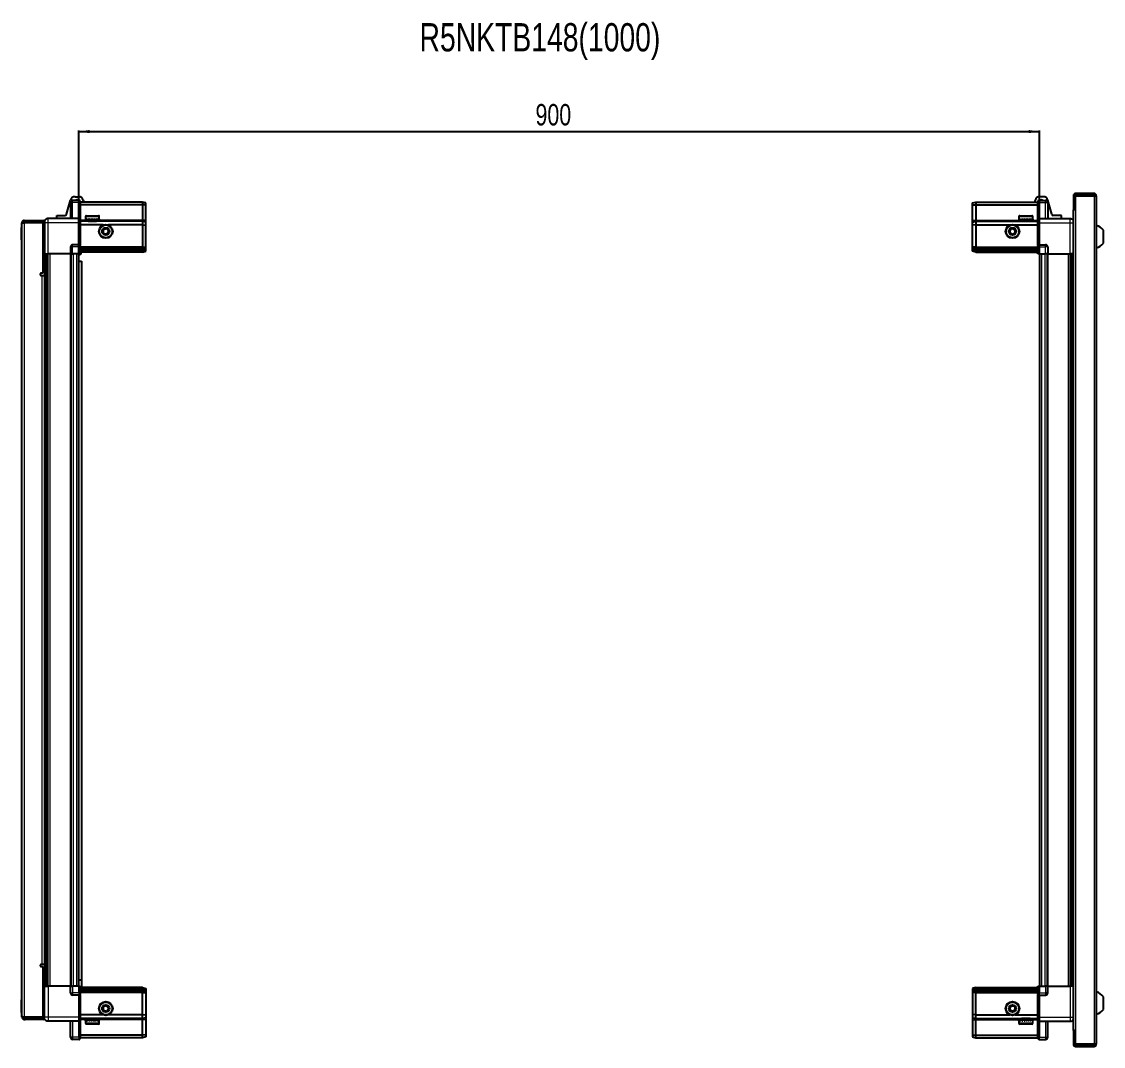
# Model space of a CAD drawing. Header units: millimetres. Extents: x 1256 to 5698, y -166 to 2008.
# Drawn here: x 3003 to 4016, y 1048 to 2008 of the extents above; entities that cross this region are included whole.
import ezdxf

# ---------------------------------------------------------------- set-up
doc = ezdxf.new("R2010")
doc.units = ezdxf.units.MM
doc.layers.add('FORMAT', color=7, linetype='Continuous')
doc.styles.add('SLDTEXTSTYLE0', font='TXT', dxfattribs={"width": 0.75})
doc.dimstyles.new('SLDDIMSTYLE0', dxfattribs={"dimtxt": 20, "dimasz": 10, "dimexe": 0, "dimexo": 0.0625, "dimgap": 5, "dimtad": 2, "dimdec": 1, "dimrnd": 1e-09, "dimzin": 12, "dimdsep": 46, "dimtxsty": 'SLDTEXTSTYLE0', "dimsah": 1, "dimcen": 0.09, "dimadec": 0, "dimazin": 3, "dimtfac": 1, "dimtofl": 0, "dimtmove": 0, "dimatfit": 3, "dimfxl": 0, "dimfrac": 2, "dimtolj": 1, "dimtzin": 12, "dimarcsym": 0})

# ---------------------------------------------------------------- blocks, each defined once
blk = doc.blocks.new('_D_5')
at = {"layer": 'FORMAT'}
for p, q in [((3056.5, 1790.1), (3056.5, 1905.6)), ((3956.5, 1790.1), (3956.5, 1905.6)), ((3056.5, 1904.6), (3956.5, 1904.6))]:
    blk.add_line(p, q, dxfattribs=at)
for points in [[(3056.5, 1904.6), (3066.5, 1903.1), (3066.5, 1906.1)], [(3956.5, 1904.6), (3946.5, 1906.1), (3946.5, 1903.1)]]:
    blk.add_solid(points, dxfattribs=at)
at = {"layer": 'FORMAT', "insert": (3484.3, 1930.4), "char_height": 20, "attachment_point": 1, "style": 'SLDTEXTSTYLE0'}
blk.add_mtext('900', dxfattribs=at)

msp = doc.modelspace()

# ---------------------------------------------------------------- linework, layer by layer
at = {"color": 7, "linetype": 'Continuous', "lineweight": 25}
for p, q in [((4007.71, 1846.6), (3990.41, 1846.6)), ((4007.71, 1845.1), (3990.41, 1845.1)), ((4007.71, 1845.1), (4007.71, 1846.6)), ((3044.83, 1827.19), (3048.6, 1840.34)), ((3048.61, 1838.1), (3048.61, 1823.1)), ((3056.61, 1840.1), (3050.61, 1840.1)), ((3052.93, 1843.6), (3056.15, 1843.6)), ((3056.61, 1840.1), (3056.95, 1840.1)), ((3056.61, 1840.1), (3056.61, 1838.1)), ((3056.61, 1823.3), (3056.61, 1838.1)), ((3056.61, 1823.3), (3056.61, 1838.1)), ((3057.81, 1839.6), (3056.95, 1840.1)), ((3057.81, 1838.1), (3057.81, 1839.6)), ((3116.11, 1838.6), (3057.81, 1838.6)), ((3057.81, 1838.1), (3057.81, 1823.3)), ((3116.11, 1836.1), (3057.81, 1836.1)), ((3060.48, 1840.34), (3060.98, 1838.6)), ((3116.11, 1838.6), (3116.11, 1836.1)), ((3119.11, 1837.8), (3116.11, 1838.6)), ((3116.11, 1836.1), (3116.11, 1821.6)), ((3119.11, 1835.95), (3116.11, 1836.1)), ((3119.11, 1835.95), (3119.11, 1837.8)), ((3119.11, 1821.6), (3119.11, 1835.95)), ((3893.81, 1837.8), (3896.81, 1838.6)), ((3893.81, 1835.95), (3893.81, 1837.8)), ((3893.81, 1835.95), (3896.81, 1836.1)), ((3893.81, 1821.6), (3893.81, 1835.95)), ((3896.81, 1838.6), (3896.81, 1836.1)), ((3896.81, 1838.6), (3955.11, 1838.6)), ((3896.81, 1836.1), (3896.81, 1821.6)), ((3896.81, 1836.1), (3955.11, 1836.1)), ((3952.44, 1840.34), (3951.95, 1838.6)), ((3955.98, 1840.1), (3955.11, 1839.6)), ((3955.11, 1839.6), (3955.11, 1838.1)), ((3955.11, 1823.3), (3955.11, 1838.1)), ((3956.31, 1840.1), (3955.98, 1840.1)), ((3956.31, 1838.1), (3956.31, 1840.1)), ((3956.31, 1840.1), (3962.31, 1840.1)), ((3956.31, 1838.1), (3956.31, 1823.3)), ((3960, 1843.6), (3956.77, 1843.6)), ((3964.31, 1838.1), (3964.31, 1823.1)), ((3968.09, 1827.19), (3964.32, 1840.34)), ((3988.31, 1844.5), (3988.31, 1832.1)), ((3989.81, 1844.5), (3989.81, 1832.1)), ((3990.31, 1831.6), (3990.31, 1844.5)), ((3990.31, 1844.5), (4007.71, 1844.5)), ((4007.71, 1844.5), (4009.81, 1844.5)), ((4009.81, 1844.5), (4009.81, 1049.7)), ((3035.66, 1823.1), (3035.66, 1826.1)), ((3035.66, 1826.1), (3043.39, 1826.1)), ((3062.61, 1825), (3062.61, 1822.6)), ((3063.41, 1825.8), (3070.58, 1825.8)), ((3070.58, 1825.8), (3074.81, 1825.8)), ((3075.61, 1822.6), (3075.61, 1825)), ((3937.31, 1825), (3937.31, 1822.1)), ((3938.11, 1825.8), (3949.51, 1825.8)), ((3950.31, 1822.1), (3950.31, 1825)), ((3977.26, 1826.1), (3969.53, 1826.1)), ((3977.26, 1823.1), (3977.26, 1826.1)), ((3988.21, 1831.6), (3988.21, 1062.6)), ((3988.21, 1831.6), (3990.31, 1831.6)), ((3988.31, 1832.1), (3989.81, 1832.1)), ((3003.11, 1814.74), (3002.81, 1814.74)), ((3002.81, 1803.17), (3002.81, 1814.74)), ((3004.61, 1819.25), (3003.11, 1819.25)), ((3003.11, 1818.75), (3003.11, 1819.25)), ((3003.11, 1075.45), (3003.11, 1818.75)), ((3005.21, 1819.85), (3005.21, 1821.35)), ((3005.21, 1821.35), (3006.11, 1821.35)), ((3005.21, 1819.85), (3006.11, 1819.85)), ((3005.21, 1819.35), (3022.61, 1819.35)), ((3006.11, 1819.85), (3006.11, 1821.35)), ((3006.11, 1821.35), (3022.61, 1821.35)), ((3006.11, 1819.85), (3022.61, 1819.85)), ((3022.61, 1819.85), (3022.61, 1821.35)), ((3024.11, 1819.35), (3022.61, 1819.35)), ((3022.61, 1819.35), (3022.61, 1771.85)), ((3024.11, 1819.1), (3024.11, 1790.1)), ((3056.61, 1823.1), (3027.61, 1823.1)), ((3056.61, 1823.1), (3056.61, 1823.3)), ((3056.61, 1823.1), (3057.81, 1823.1)), ((3056.61, 1819.1), (3056.61, 1823.1)), ((3056.61, 1798.8), (3056.61, 1819.1)), ((3057.81, 1823.3), (3057.81, 1823.1)), ((3057.81, 1823.1), (3057.81, 1819.1)), ((3116.11, 1820.6), (3057.81, 1820.6)), ((3057.81, 1819.1), (3057.81, 1798.8)), ((3079.11, 1817.1), (3057.81, 1817.1)), ((3062.61, 1822.6), (3062.61, 1822.1)), ((3062.61, 1822.1), (3062.75, 1822.1)), ((3062.94, 1822.6), (3062.75, 1822.6)), ((3062.75, 1822.6), (3062.75, 1822.1)), ((3062.75, 1822.1), (3062.94, 1822.1)), ((3062.94, 1822.6), (3062.94, 1822.1)), ((3062.94, 1822.1), (3063.46, 1822.1)), ((3063.86, 1822.6), (3063.46, 1822.6)), ((3063.46, 1822.6), (3063.46, 1822.1)), ((3063.46, 1822.1), (3063.86, 1822.1)), ((3063.86, 1822.6), (3063.86, 1822.1)), ((3063.86, 1822.1), (3064.73, 1822.1)), ((3064.71, 1822.1), (3064.71, 1822)), ((3064.71, 1822), (3073.51, 1822)), ((3065.31, 1822.6), (3064.73, 1822.6)), ((3064.73, 1822.6), (3064.73, 1822.1)), ((3064.73, 1822.1), (3065.31, 1822.1)), ((3065.11, 1821.6), (3065.8, 1821.12)), ((3065.11, 1821.6), (3070.14, 1821.6)), ((3065.8, 1821.12), (3065.11, 1820.64)), ((3065.11, 1820.64), (3065.11, 1820.6)), ((3065.11, 1820.64), (3070.14, 1820.64)), ((3065.31, 1822.6), (3065.31, 1822.1)), ((3065.31, 1822.1), (3066.43, 1822.1)), ((3065.8, 1821.12), (3069.96, 1821.12)), ((3067.12, 1822.6), (3066.43, 1822.6)), ((3066.43, 1822.6), (3066.43, 1822.1)), ((3066.43, 1822.1), (3067.12, 1822.1)), ((3067.12, 1822.6), (3067.12, 1822.1)), ((3067.12, 1822.1), (3068.39, 1822.1)), ((3069.13, 1822.6), (3068.39, 1822.6)), ((3068.39, 1822.6), (3068.39, 1822.1)), ((3068.39, 1822.1), (3068.63, 1822.1)), ((3068.63, 1822.6), (3068.63, 1822.1)), ((3069.12, 1822.6), (3069.12, 1822.1)), ((3069.12, 1822.1), (3069.13, 1822.1)), ((3069.13, 1822.6), (3069.13, 1822.1)), ((3069.13, 1822.1), (3070.43, 1822.1)), ((3069.96, 1821.12), (3072.42, 1821.12)), ((3070.14, 1821.6), (3073.11, 1821.6)), ((3070.14, 1820.64), (3073.11, 1820.64)), ((3071.14, 1822.6), (3070.43, 1822.6)), ((3070.43, 1822.6), (3070.43, 1822.1)), ((3070.48, 1822.6), (3070.48, 1822.1)), ((3070.48, 1822.1), (3071.14, 1822.1)), ((3071.14, 1822.6), (3071.14, 1822.1)), ((3071.14, 1822.1), (3072.33, 1822.1)), ((3072.95, 1822.6), (3072.33, 1822.6)), ((3072.33, 1822.6), (3072.33, 1822.1)), ((3072.33, 1822.1), (3072.95, 1822.1)), ((3072.42, 1821.12), (3073.11, 1821.6)), ((3073.11, 1820.64), (3072.42, 1821.12)), ((3072.95, 1822.6), (3072.95, 1822.1)), ((3072.95, 1822.1), (3073.92, 1822.1)), ((3073.11, 1820.6), (3073.11, 1820.64)), ((3073.51, 1822), (3073.51, 1822.1)), ((3074.38, 1822.6), (3073.92, 1822.6)), ((3073.92, 1822.6), (3073.92, 1822.1)), ((3073.92, 1822.1), (3074.38, 1822.1)), ((3074.38, 1822.6), (3074.38, 1822.1)), ((3074.38, 1822.1), (3075.03, 1822.1)), ((3075.3, 1822.6), (3075.03, 1822.6)), ((3075.03, 1822.6), (3075.03, 1822.1)), ((3075.03, 1822.1), (3075.3, 1822.1)), ((3075.3, 1822.6), (3075.3, 1822.1)), ((3075.3, 1822.1), (3075.57, 1822.1)), ((3075.61, 1822.6), (3075.57, 1822.6)), ((3075.57, 1822.6), (3075.57, 1822.1)), ((3075.57, 1822.1), (3075.61, 1822.1)), ((3075.61, 1822.6), (3075.61, 1822.1)), ((3116.11, 1817.1), (3084.11, 1817.1)), ((3116.11, 1821.6), (3116.11, 1820.6)), ((3116.11, 1820.6), (3116.11, 1817.1)), ((3119.11, 1819.8), (3116.11, 1820.6)), ((3116.11, 1817.1), (3116.11, 1796.6)), ((3116.11, 1817.1), (3119.11, 1816.77)), ((3119.11, 1819.8), (3119.11, 1821.6)), ((3119.11, 1816.77), (3119.11, 1819.8)), ((3119.11, 1796.6), (3119.11, 1816.77)), ((3893.81, 1819.8), (3893.81, 1821.6)), ((3893.81, 1819.8), (3896.81, 1820.6)), ((3893.81, 1816.77), (3893.81, 1819.8)), ((3896.81, 1817.1), (3893.81, 1816.77)), ((3893.81, 1796.6), (3893.81, 1816.77)), ((3896.81, 1821.6), (3896.81, 1820.6)), ((3896.81, 1820.6), (3896.81, 1817.1)), ((3896.81, 1820.6), (3955.11, 1820.6)), ((3896.81, 1817.1), (3896.81, 1796.6)), ((3896.81, 1817.1), (3928.81, 1817.1)), ((3933.81, 1817.1), (3955.11, 1817.1)), ((3937.31, 1822.1), (3937.35, 1822.1)), ((3937.47, 1822.6), (3937.35, 1822.6)), ((3937.35, 1822.6), (3937.35, 1822.1)), ((3937.35, 1822.1), (3937.47, 1822.1)), ((3937.47, 1822.6), (3937.47, 1822.1)), ((3937.47, 1822.1), (3937.88, 1822.1)), ((3938.22, 1822.6), (3937.88, 1822.6)), ((3937.88, 1822.6), (3937.88, 1822.1)), ((3937.88, 1822.1), (3938.22, 1822.1)), ((3938.22, 1822.6), (3938.22, 1822.1)), ((3938.22, 1822.1), (3938.99, 1822.1)), ((3939.52, 1822.6), (3938.99, 1822.6)), ((3938.99, 1822.6), (3938.99, 1822.1)), ((3938.99, 1822.1), (3939.52, 1822.1)), ((3939.41, 1822.1), (3939.41, 1822)), ((3939.41, 1822), (3948.21, 1822)), ((3939.52, 1822.6), (3939.52, 1822.1)), ((3939.52, 1822.1), (3940.57, 1822.1)), ((3939.81, 1821.6), (3940.5, 1821.12)), ((3939.81, 1821.6), (3947.81, 1821.6)), ((3940.5, 1821.12), (3939.81, 1820.64)), ((3939.81, 1820.64), (3939.81, 1820.6)), ((3939.81, 1820.64), (3947.81, 1820.64)), ((3940.5, 1821.12), (3947.12, 1821.12)), ((3941.23, 1822.6), (3940.57, 1822.6)), ((3940.57, 1822.6), (3940.57, 1822.1)), ((3940.57, 1822.1), (3941.23, 1822.1)), ((3941.23, 1822.6), (3941.23, 1822.1)), ((3941.23, 1822.1), (3942.47, 1822.1)), ((3943.2, 1822.6), (3942.47, 1822.6)), ((3942.47, 1822.6), (3942.47, 1822.1)), ((3942.47, 1822.1), (3942.91, 1822.1)), ((3942.91, 1822.6), (3942.91, 1822.1)), ((3943.2, 1822.6), (3943.2, 1822.1)), ((3943.2, 1822.1), (3944.5, 1822.1)), ((3945.23, 1822.6), (3944.5, 1822.6)), ((3944.5, 1822.6), (3944.5, 1822.1)), ((3944.77, 1822.6), (3944.77, 1822.1)), ((3944.77, 1822.1), (3945.23, 1822.1)), ((3945.23, 1822.6), (3945.23, 1822.1)), ((3945.23, 1822.1), (3946.47, 1822.1)), ((3947.12, 1822.6), (3946.47, 1822.6)), ((3946.47, 1822.6), (3946.47, 1822.1)), ((3946.47, 1822.1), (3947.12, 1822.1)), ((3947.12, 1822.6), (3947.12, 1822.1)), ((3947.12, 1822.1), (3948.17, 1822.1)), ((3947.12, 1821.12), (3947.81, 1821.6)), ((3947.81, 1820.64), (3947.12, 1821.12)), ((3947.81, 1820.6), (3947.81, 1820.64)), ((3948.69, 1822.6), (3948.17, 1822.6)), ((3948.17, 1822.6), (3948.17, 1822.1)), ((3948.17, 1822.1), (3948.69, 1822.1)), ((3948.21, 1822), (3948.21, 1822.1)), ((3948.69, 1822.6), (3948.69, 1822.1)), ((3948.69, 1822.1), (3949.45, 1822.1)), ((3949.78, 1822.6), (3949.45, 1822.6)), ((3949.45, 1822.6), (3949.45, 1822.1)), ((3949.45, 1822.1), (3949.78, 1822.1)), ((3949.78, 1822.6), (3949.78, 1822.1)), ((3949.78, 1822.1), (3950.17, 1822.1)), ((3950.28, 1822.6), (3950.17, 1822.6)), ((3950.17, 1822.6), (3950.17, 1822.1)), ((3950.17, 1822.1), (3950.28, 1822.1)), ((3950.28, 1822.6), (3950.28, 1822.1)), ((3950.28, 1822.1), (3950.31, 1822.1)), ((3955.11, 1823.1), (3955.11, 1823.3)), ((3956.31, 1823.1), (3955.11, 1823.1)), ((3955.11, 1819.1), (3955.11, 1823.1)), ((3955.11, 1798.8), (3955.11, 1819.1)), ((3956.31, 1823.3), (3956.31, 1823.1)), ((3956.31, 1823.1), (3956.31, 1819.1)), ((3956.31, 1823.1), (3985.31, 1823.1)), ((3956.31, 1819.1), (3956.31, 1798.8)), ((4016.41, 1800.1), (4016.41, 1812.1)), ((3002.81, 1803.17), (3003.11, 1803.17)), ((3048.61, 1796.6), (3048.61, 1790.1)), ((3056.61, 1798.6), (3050.61, 1798.6)), ((3056.61, 1798.6), (3056.61, 1798.8)), ((3056.61, 1798.6), (3056.61, 1796.6)), ((3056.61, 1798.6), (3057.81, 1798.6)), ((3056.61, 1790.1), (3056.61, 1796.6)), ((3056.61, 1790.1), (3056.61, 1796.6)), ((3056.95, 1790.1), (3056.95, 1796.6)), ((3057.81, 1798.8), (3057.81, 1798.6)), ((3057.81, 1797.93), (3057.81, 1798.6)), ((3057.81, 1797.93), (3057.81, 1790.1)), ((3116.11, 1795.6), (3057.81, 1795.6)), ((3116.11, 1794.6), (3057.81, 1794.6)), ((3116.11, 1796.6), (3116.11, 1795.6)), ((3116.11, 1795.6), (3116.11, 1794.6)), ((3116.11, 1795.6), (3119.11, 1794.8)), ((3116.11, 1794.6), (3116.11, 1793.1)), ((3116.11, 1794.6), (3119.11, 1794.06)), ((3119.11, 1794.8), (3119.11, 1796.6)), ((3119.11, 1794.06), (3119.11, 1794.8)), ((3893.81, 1794.8), (3893.81, 1796.6)), ((3896.81, 1795.6), (3893.81, 1794.8)), ((3893.81, 1794.06), (3893.81, 1794.8)), ((3896.81, 1794.6), (3893.81, 1794.06)), ((3896.81, 1796.6), (3896.81, 1795.6)), ((3896.81, 1795.6), (3896.81, 1794.6)), ((3896.81, 1795.6), (3955.11, 1795.6)), ((3896.81, 1794.6), (3955.11, 1794.6)), ((3896.81, 1794.6), (3896.81, 1793.1)), ((3955.11, 1798.6), (3955.11, 1798.8)), ((3956.31, 1798.6), (3955.11, 1798.6)), ((3955.11, 1798.6), (3955.11, 1797.93)), ((3955.11, 1790.1), (3955.11, 1797.93)), ((3955.98, 1796.6), (3955.98, 1790.1)), ((3956.31, 1798.8), (3956.31, 1798.6)), ((3956.31, 1796.6), (3956.31, 1798.6)), ((3956.31, 1798.6), (3962.31, 1798.6)), ((3956.31, 1796.6), (3956.31, 1798.6)), ((3956.31, 1796.6), (3956.31, 1790.1)), ((3964.31, 1796.6), (3964.31, 1790.1)), ((3022.61, 1792.85), (3024.11, 1792.85)), ((3024.11, 1790.1), (3022.61, 1790.1)), ((3024.76, 1104.1), (3024.76, 1790.1)), ((3026.55, 1790.1), (3026.55, 1104.1)), ((3026.59, 1790.1), (3026.59, 1104.1)), ((3048.61, 1790.1), (3027.61, 1790.1)), ((3048.61, 1790.1), (3050.61, 1790.1)), ((3049.26, 1104.1), (3049.26, 1790.1)), ((3056.61, 1790.1), (3050.61, 1790.1)), ((3056.46, 1104.1), (3056.46, 1790.1)), ((3056.61, 1790.1), (3056.95, 1790.1)), ((3056.61, 1790.1), (3056.61, 1790.1)), ((3057.81, 1790.1), (3056.95, 1790.1)), ((3056.95, 1790.1), (3056.95, 1790.1)), ((3116.11, 1793.1), (3057.81, 1793.1)), ((3116.11, 1791.6), (3057.81, 1791.6)), ((3116.11, 1793.1), (3119.11, 1793.56)), ((3116.11, 1793.1), (3116.11, 1791.6)), ((3116.11, 1791.6), (3119.11, 1792.41)), ((3119.11, 1793.56), (3119.11, 1794.06)), ((3119.11, 1792.41), (3119.11, 1793.56)), ((3893.81, 1793.56), (3893.81, 1794.06)), ((3896.81, 1793.1), (3893.81, 1793.56)), ((3893.81, 1792.41), (3893.81, 1793.56)), ((3896.81, 1791.6), (3893.81, 1792.41)), ((3896.81, 1793.1), (3896.81, 1791.6)), ((3896.81, 1793.1), (3955.11, 1793.1)), ((3896.81, 1791.6), (3955.11, 1791.6)), ((3955.98, 1790.1), (3955.11, 1790.1)), ((3956.31, 1790.1), (3955.98, 1790.1)), ((3956.31, 1790.1), (3962.31, 1790.1)), ((3956.46, 1790.1), (3956.46, 1104.1)), ((3964.31, 1790.1), (3962.31, 1790.1)), ((3963.66, 1790.1), (3963.66, 1104.1)), ((3964.31, 1790.1), (3985.31, 1790.1)), ((3986.33, 1104.1), (3986.33, 1790.1)), ((3986.37, 1104.1), (3986.37, 1790.1)), ((3988.16, 1790.1), (3988.16, 1104.1)), ((3056.46, 1783.1), (3058.96, 1783.1)), ((3058.96, 1783.1), (3058.96, 1109.6)), ((3022.61, 1771.85), (3021.26, 1771.85)), ((3021.26, 1769.85), (3022.01, 1769.85)), ((3022.01, 1769.85), (3024.11, 1769.85)), ((3024.11, 1769.85), (3024.11, 1124.35)), ((3022.01, 1124.35), (3021.26, 1124.35)), ((3021.26, 1122.35), (3022.61, 1122.35)), ((3024.11, 1124.35), (3022.01, 1124.35)), ((3022.61, 1122.35), (3022.61, 1074.85)), ((3058.96, 1109.6), (3056.46, 1109.6)), ((3058.96, 1109.6), (3058.96, 1102.6)), ((3024.11, 1104.1), (3022.61, 1104.1)), ((3024.11, 1101.35), (3022.61, 1101.35)), ((3024.11, 1075.1), (3024.11, 1104.1)), ((3048.61, 1104.1), (3027.61, 1104.1)), ((3048.61, 1097.6), (3048.61, 1104.1)), ((3048.61, 1104.1), (3050.61, 1104.1)), ((3056.61, 1104.1), (3050.61, 1104.1)), ((3056.61, 1095.6), (3050.61, 1095.6)), ((3056.61, 1097.6), (3056.61, 1104.1)), ((3056.61, 1104.1), (3056.95, 1104.1)), ((3056.61, 1097.6), (3056.61, 1095.6)), ((3056.61, 1097.6), (3056.61, 1095.6)), ((3056.61, 1095.6), (3057.81, 1095.6)), ((3056.61, 1095.4), (3056.61, 1095.6)), ((3056.61, 1075.1), (3056.61, 1095.4)), ((3056.95, 1097.6), (3056.95, 1104.1)), ((3056.95, 1104.1), (3057.81, 1104.1)), ((3057.81, 1104.1), (3057.81, 1096.28)), ((3116.11, 1102.6), (3057.81, 1102.6)), ((3116.11, 1101.1), (3057.81, 1101.1)), ((3116.11, 1099.6), (3057.81, 1099.6)), ((3116.11, 1098.6), (3057.81, 1098.6)), ((3057.81, 1095.6), (3057.81, 1096.28)), ((3057.81, 1095.6), (3057.81, 1095.4)), ((3057.81, 1095.4), (3057.81, 1075.1)), ((3116.11, 1101.1), (3116.11, 1102.6)), ((3116.11, 1102.6), (3119.11, 1101.8)), ((3116.11, 1099.6), (3116.11, 1101.1)), ((3116.11, 1101.1), (3119.11, 1100.65)), ((3116.11, 1099.6), (3119.11, 1100.15)), ((3116.11, 1098.6), (3116.11, 1099.6)), ((3116.11, 1098.6), (3119.11, 1099.41)), ((3116.11, 1097.6), (3116.11, 1098.6)), ((3116.11, 1077.1), (3116.11, 1097.6)), ((3119.11, 1101.8), (3119.11, 1100.65)), ((3119.11, 1100.65), (3119.11, 1100.15)), ((3119.11, 1100.15), (3119.11, 1099.41)), ((3119.11, 1099.41), (3119.11, 1097.6)), ((3119.11, 1097.6), (3119.11, 1077.44)), ((3896.81, 1102.6), (3893.81, 1101.8)), ((3893.81, 1101.8), (3893.81, 1100.65)), ((3896.81, 1101.1), (3893.81, 1100.65)), ((3893.81, 1100.65), (3893.81, 1100.15)), ((3896.81, 1099.6), (3893.81, 1100.15)), ((3893.81, 1100.15), (3893.81, 1099.41)), ((3896.81, 1098.6), (3893.81, 1099.41)), ((3893.81, 1099.41), (3893.81, 1097.6)), ((3893.81, 1097.6), (3893.81, 1077.44)), ((3896.81, 1101.1), (3896.81, 1102.6)), ((3896.81, 1102.6), (3955.11, 1102.6)), ((3896.81, 1099.6), (3896.81, 1101.1)), ((3896.81, 1101.1), (3955.11, 1101.1)), ((3896.81, 1099.6), (3955.11, 1099.6)), ((3896.81, 1098.6), (3896.81, 1099.6)), ((3896.81, 1098.6), (3955.11, 1098.6)), ((3896.81, 1097.6), (3896.81, 1098.6)), ((3896.81, 1077.1), (3896.81, 1097.6)), ((3955.11, 1096.28), (3955.11, 1104.1)), ((3955.11, 1104.1), (3955.98, 1104.1)), ((3955.11, 1096.28), (3955.11, 1095.6)), ((3956.31, 1095.6), (3955.11, 1095.6)), ((3955.11, 1095.4), (3955.11, 1095.6)), ((3955.11, 1075.1), (3955.11, 1095.4)), ((3955.98, 1104.1), (3955.98, 1104.1)), ((3955.98, 1104.1), (3955.98, 1097.6)), ((3956.31, 1104.1), (3955.98, 1104.1)), ((3956.31, 1104.1), (3956.31, 1097.6)), ((3956.31, 1104.1), (3956.31, 1104.1)), ((3956.31, 1104.1), (3956.31, 1097.6)), ((3956.31, 1104.1), (3962.31, 1104.1)), ((3956.31, 1095.6), (3956.31, 1097.6)), ((3956.31, 1095.6), (3956.31, 1095.4)), ((3956.31, 1095.6), (3962.31, 1095.6)), ((3956.31, 1095.4), (3956.31, 1075.1)), ((3964.31, 1104.1), (3962.31, 1104.1)), ((3964.31, 1097.6), (3964.31, 1104.1)), ((3964.31, 1104.1), (3985.31, 1104.1)), ((3003.11, 1091.04), (3002.81, 1091.04)), ((3002.81, 1081.36), (3002.81, 1091.04)), ((4016.41, 1082.1), (4016.41, 1094.1)), ((3002.81, 1079.47), (3002.81, 1081.36)), ((3002.81, 1079.47), (3003.11, 1079.47)), ((3003.11, 1074.95), (3003.11, 1075.45)), ((3004.61, 1074.95), (3003.11, 1074.95)), ((3022.61, 1074.85), (3005.21, 1074.85)), ((3022.61, 1074.85), (3024.11, 1074.85)), ((3056.61, 1071.1), (3056.61, 1075.1)), ((3079.11, 1077.1), (3057.81, 1077.1)), ((3057.81, 1075.1), (3057.81, 1071.1)), ((3116.11, 1077.1), (3084.11, 1077.1)), ((3116.11, 1077.1), (3119.11, 1077.44)), ((3116.11, 1073.6), (3116.11, 1077.1)), ((3119.11, 1077.44), (3119.11, 1074.41)), ((3896.81, 1077.1), (3893.81, 1077.44)), ((3893.81, 1077.44), (3893.81, 1074.41)), ((3896.81, 1077.1), (3928.81, 1077.1)), ((3896.81, 1073.6), (3896.81, 1077.1)), ((3933.81, 1077.1), (3955.11, 1077.1)), ((3955.11, 1071.1), (3955.11, 1075.1)), ((3956.31, 1075.1), (3956.31, 1071.1)), ((3005.21, 1074.35), (3005.21, 1072.85)), ((3005.21, 1074.35), (3006.11, 1074.35)), ((3005.21, 1072.85), (3006.11, 1072.85)), ((3006.11, 1074.35), (3006.11, 1072.85)), ((3022.61, 1074.35), (3006.11, 1074.35)), ((3022.61, 1072.85), (3006.11, 1072.85)), ((3022.61, 1074.35), (3022.61, 1072.85)), ((3056.61, 1071.1), (3027.61, 1071.1)), ((3048.61, 1056.1), (3048.61, 1071.1)), ((3056.61, 1071.1), (3057.81, 1071.1)), ((3056.61, 1070.9), (3056.61, 1071.1)), ((3056.61, 1056.1), (3056.61, 1070.9)), ((3116.11, 1073.6), (3057.81, 1073.6)), ((3057.81, 1071.1), (3057.81, 1070.9)), ((3057.81, 1070.9), (3057.81, 1056.1)), ((3062.61, 1072.1), (3062.61, 1069.2)), ((3062.71, 1072.1), (3062.61, 1072.1)), ((3062.71, 1071.6), (3062.71, 1072.1)), ((3062.87, 1072.1), (3062.71, 1072.1)), ((3062.71, 1071.6), (3062.87, 1071.6)), ((3062.87, 1071.6), (3062.87, 1072.1)), ((3063.36, 1072.1), (3062.87, 1072.1)), ((3063.36, 1071.6), (3063.36, 1072.1)), ((3063.75, 1072.1), (3063.36, 1072.1)), ((3063.36, 1071.6), (3063.75, 1071.6)), ((3063.56, 1068.4), (3063.41, 1068.4)), ((3074.81, 1068.4), (3063.56, 1068.4)), ((3063.75, 1071.6), (3063.75, 1072.1)), ((3064.58, 1072.1), (3063.75, 1072.1)), ((3064.58, 1071.6), (3064.58, 1072.1)), ((3065.14, 1072.1), (3064.58, 1072.1)), ((3064.58, 1071.6), (3065.14, 1071.6)), ((3064.71, 1072.2), (3064.71, 1072.1)), ((3070.11, 1072.2), (3064.71, 1072.2)), ((3065.11, 1073.6), (3065.11, 1073.57)), ((3065.11, 1073.57), (3065.8, 1073.09)), ((3065.22, 1073.57), (3065.11, 1073.57)), ((3065.8, 1073.09), (3065.11, 1072.6)), ((3065.22, 1072.6), (3065.11, 1072.6)), ((3065.14, 1071.6), (3065.14, 1072.1)), ((3066.25, 1072.1), (3065.14, 1072.1)), ((3073.11, 1073.57), (3065.22, 1073.57)), ((3073.11, 1072.6), (3065.22, 1072.6)), ((3065.89, 1073.09), (3065.8, 1073.09)), ((3072.42, 1073.09), (3065.89, 1073.09)), ((3066.25, 1071.6), (3066.25, 1072.1)), ((3066.93, 1072.1), (3066.25, 1072.1)), ((3066.25, 1071.6), (3066.93, 1071.6)), ((3066.93, 1071.6), (3066.93, 1072.1)), ((3068.19, 1072.1), (3066.93, 1072.1)), ((3068.19, 1071.6), (3068.19, 1072.1)), ((3068.49, 1072.1), (3068.19, 1072.1)), ((3068.19, 1071.6), (3068.93, 1071.6)), ((3068.49, 1071.6), (3068.49, 1072.1)), ((3068.93, 1071.6), (3068.93, 1072.1)), ((3070.22, 1072.1), (3068.93, 1072.1)), ((3073.51, 1072.2), (3070.11, 1072.2)), ((3070.22, 1071.6), (3070.22, 1072.1)), ((3070.22, 1071.6), (3070.94, 1071.6)), ((3070.35, 1071.6), (3070.35, 1072.1)), ((3070.94, 1072.1), (3070.35, 1072.1)), ((3070.94, 1071.6), (3070.94, 1072.1)), ((3072.15, 1072.1), (3070.94, 1072.1)), ((3072.15, 1071.6), (3072.15, 1072.1)), ((3072.78, 1072.1), (3072.15, 1072.1)), ((3072.15, 1071.6), (3072.78, 1071.6)), ((3072.42, 1073.09), (3073.11, 1073.57)), ((3073.11, 1072.6), (3072.42, 1073.09)), ((3072.78, 1071.6), (3072.78, 1072.1)), ((3073.78, 1072.1), (3072.78, 1072.1)), ((3073.11, 1073.57), (3073.11, 1073.6)), ((3073.51, 1072.1), (3073.51, 1072.2)), ((3073.78, 1071.6), (3073.78, 1072.1)), ((3074.26, 1072.1), (3073.78, 1072.1)), ((3073.78, 1071.6), (3074.26, 1071.6)), ((3074.26, 1071.6), (3074.26, 1072.1)), ((3074.95, 1072.1), (3074.26, 1072.1)), ((3074.95, 1071.6), (3074.95, 1072.1)), ((3075.23, 1072.1), (3074.95, 1072.1)), ((3074.95, 1071.6), (3075.23, 1071.6)), ((3075.23, 1071.6), (3075.23, 1072.1)), ((3075.55, 1072.1), (3075.23, 1072.1)), ((3075.55, 1071.6), (3075.55, 1072.1)), ((3075.61, 1072.1), (3075.55, 1072.1)), ((3075.55, 1071.6), (3075.61, 1071.6)), ((3075.61, 1069.2), (3075.61, 1072.1)), ((3075.61, 1071.6), (3075.61, 1072.1)), ((3075.61, 1072.1), (3075.61, 1072.1)), ((3119.11, 1074.41), (3116.11, 1073.6)), ((3116.11, 1072.6), (3116.11, 1073.6)), ((3116.11, 1058.1), (3116.11, 1072.6)), ((3119.11, 1074.41), (3119.11, 1072.6)), ((3119.11, 1072.6), (3119.11, 1058.26)), ((3893.81, 1074.41), (3896.81, 1073.6)), ((3893.81, 1074.41), (3893.81, 1072.6)), ((3893.81, 1072.6), (3893.81, 1058.26)), ((3896.81, 1073.6), (3955.11, 1073.6)), ((3896.81, 1072.6), (3896.81, 1073.6)), ((3896.81, 1058.1), (3896.81, 1072.6)), ((3937.31, 1072.1), (3937.31, 1069.2)), ((3937.33, 1072.1), (3937.31, 1072.1)), ((3937.33, 1071.6), (3937.33, 1072.1)), ((3937.43, 1072.1), (3937.33, 1072.1)), ((3937.33, 1071.6), (3937.43, 1071.6)), ((3937.43, 1071.6), (3937.43, 1072.1)), ((3937.8, 1072.1), (3937.43, 1072.1)), ((3937.8, 1071.6), (3937.8, 1072.1)), ((3938.12, 1072.1), (3937.8, 1072.1)), ((3937.8, 1071.6), (3938.12, 1071.6)), ((3949.51, 1068.4), (3938.11, 1068.4)), ((3938.12, 1071.6), (3938.12, 1072.1)), ((3938.86, 1072.1), (3938.12, 1072.1)), ((3938.86, 1071.6), (3938.86, 1072.1)), ((3939.37, 1072.1), (3938.86, 1072.1)), ((3938.86, 1071.6), (3939.37, 1071.6)), ((3939.37, 1071.6), (3939.37, 1072.1)), ((3940.4, 1072.1), (3939.37, 1072.1)), ((3939.41, 1072.2), (3939.41, 1072.1)), ((3948.21, 1072.2), (3939.41, 1072.2)), ((3939.81, 1073.6), (3939.81, 1073.57)), ((3939.81, 1073.57), (3940.5, 1073.09)), ((3947.81, 1073.57), (3939.81, 1073.57)), ((3940.5, 1073.09), (3939.81, 1072.6)), ((3947.81, 1072.6), (3939.81, 1072.6)), ((3940.4, 1071.6), (3940.4, 1072.1)), ((3941.05, 1072.1), (3940.4, 1072.1)), ((3940.4, 1071.6), (3941.05, 1071.6)), ((3947.12, 1073.09), (3940.5, 1073.09)), ((3941.05, 1071.6), (3941.05, 1072.1)), ((3942.28, 1072.1), (3941.05, 1072.1)), ((3942.28, 1071.6), (3942.28, 1072.1)), ((3942.77, 1072.1), (3942.28, 1072.1)), ((3942.28, 1071.6), (3943, 1071.6)), ((3942.77, 1071.6), (3942.77, 1072.1)), ((3943, 1071.6), (3943, 1072.1)), ((3944.3, 1072.1), (3943, 1072.1)), ((3944.3, 1071.6), (3944.3, 1072.1)), ((3944.3, 1071.6), (3945.04, 1071.6)), ((3944.64, 1071.6), (3944.64, 1072.1)), ((3945.04, 1072.1), (3944.64, 1072.1)), ((3945.04, 1071.6), (3945.04, 1072.1)), ((3946.28, 1072.1), (3945.04, 1072.1)), ((3946.28, 1071.6), (3946.28, 1072.1)), ((3946.95, 1072.1), (3946.28, 1072.1)), ((3946.28, 1071.6), (3946.95, 1071.6)), ((3946.95, 1071.6), (3946.95, 1072.1)), ((3948.02, 1072.1), (3946.95, 1072.1)), ((3947.12, 1073.09), (3947.81, 1073.57)), ((3947.81, 1072.6), (3947.12, 1073.09)), ((3947.81, 1073.57), (3947.81, 1073.6)), ((3948.02, 1071.6), (3948.02, 1072.1)), ((3948.55, 1072.1), (3948.02, 1072.1)), ((3948.02, 1071.6), (3948.55, 1071.6)), ((3948.21, 1072.1), (3948.21, 1072.2)), ((3948.55, 1071.6), (3948.55, 1072.1)), ((3949.34, 1072.1), (3948.55, 1072.1)), ((3949.34, 1071.6), (3949.34, 1072.1)), ((3949.7, 1072.1), (3949.34, 1072.1)), ((3949.34, 1071.6), (3949.7, 1071.6)), ((3949.7, 1071.6), (3949.7, 1072.1)), ((3950.13, 1072.1), (3949.7, 1072.1)), ((3950.13, 1071.6), (3950.13, 1072.1)), ((3950.26, 1072.1), (3950.13, 1072.1)), ((3950.13, 1071.6), (3950.26, 1071.6)), ((3950.26, 1071.6), (3950.26, 1072.1)), ((3950.31, 1072.1), (3950.26, 1072.1)), ((3950.31, 1069.2), (3950.31, 1072.1)), ((3956.31, 1071.1), (3955.11, 1071.1)), ((3955.11, 1070.9), (3955.11, 1071.1)), ((3955.11, 1056.1), (3955.11, 1070.9)), ((3956.31, 1071.1), (3956.31, 1070.9)), ((3956.31, 1071.1), (3985.31, 1071.1)), ((3956.31, 1070.9), (3956.31, 1056.1)), ((3956.31, 1070.9), (3956.31, 1056.1)), ((3964.31, 1056.1), (3964.31, 1071.1)), ((3056.61, 1056.1), (3056.61, 1054.1)), ((3056.95, 1054.1), (3057.81, 1054.6)), ((3056.95, 1054.1), (3057.81, 1054.6)), ((3116.11, 1058.1), (3057.81, 1058.1)), ((3057.81, 1054.6), (3057.81, 1056.1)), ((3116.11, 1055.6), (3057.81, 1055.6)), ((3119.11, 1058.26), (3116.11, 1058.1)), ((3116.11, 1055.6), (3116.11, 1058.1)), ((3119.11, 1056.41), (3116.11, 1055.6)), ((3119.11, 1058.26), (3119.11, 1056.41)), ((3893.81, 1058.26), (3896.81, 1058.1)), ((3893.81, 1058.26), (3893.81, 1056.41)), ((3893.81, 1056.41), (3896.81, 1055.6)), ((3896.81, 1058.1), (3955.11, 1058.1)), ((3896.81, 1055.6), (3896.81, 1058.1)), ((3896.81, 1055.6), (3955.11, 1055.6)), ((3955.11, 1056.1), (3955.11, 1054.6)), ((3955.11, 1054.6), (3955.98, 1054.1)), ((3956.31, 1054.1), (3956.31, 1056.1)), ((3990.31, 1062.6), (3988.21, 1062.6)), ((3988.31, 1062.1), (3988.31, 1049.7)), ((3988.31, 1062.1), (3989.81, 1062.1)), ((3989.81, 1062.1), (3989.81, 1049.7)), ((3990.31, 1049.7), (3990.31, 1062.6)), ((3056.61, 1054.1), (3050.61, 1054.1)), ((3056.61, 1054.1), (3056.95, 1054.1)), ((3056.61, 1054.1), (3056.95, 1054.1)), ((3056.61, 1054.1), (3056.61, 1054.1)), ((3956.31, 1054.1), (3955.98, 1054.1)), ((3956.31, 1054.1), (3962.31, 1054.1)), ((4007.71, 1049.7), (3990.31, 1049.7)), ((3990.41, 1049.1), (4007.71, 1049.1)), ((3990.41, 1047.6), (4007.71, 1047.6)), ((4009.81, 1049.7), (4007.71, 1049.7)), ((4007.71, 1049.1), (4007.71, 1047.6))]:
    msp.add_line(p, q, dxfattribs=at)
at = {"color": 8, "linetype": 'Continuous', "lineweight": 18}
for p, q in [((3990.41, 1845.1), (3990.41, 1846.6)), ((3050.61, 1838.1), (3048.61, 1838.1)), ((3050.61, 1838.1), (3050.61, 1840.1)), ((3050.61, 1823.1), (3050.61, 1838.1)), ((3056.61, 1838.1), (3050.61, 1838.1)), ((3056.61, 1838.1), (3057.81, 1838.1)), ((3956.31, 1838.1), (3955.11, 1838.1)), ((3956.31, 1838.1), (3962.31, 1838.1)), ((3962.31, 1838.1), (3962.31, 1840.1)), ((3962.31, 1823.1), (3962.31, 1838.1)), ((3962.31, 1838.1), (3964.31, 1838.1)), ((3989.81, 1844.5), (3988.31, 1844.5)), ((4007.71, 1844.5), (4007.71, 1049.7)), ((3062.61, 1825), (3070.78, 1825)), ((3070.78, 1825), (3075.61, 1825)), ((3937.31, 1825), (3950.31, 1825)), ((3990.31, 1831.6), (3990.31, 1062.6)), ((3005.21, 1819.35), (3005.21, 1074.85)), ((3027.61, 1790.1), (3027.61, 1819.1)), ((3056.61, 1819.1), (3027.61, 1819.1)), ((3056.61, 1823.3), (3057.81, 1823.3)), ((3056.61, 1819.1), (3057.81, 1819.1)), ((3065.11, 1821.6), (3057.81, 1821.6)), ((3116.11, 1821.6), (3073.11, 1821.6)), ((3119.11, 1821.6), (3116.11, 1821.6)), ((3893.81, 1821.6), (3896.81, 1821.6)), ((3896.81, 1821.6), (3939.81, 1821.6)), ((3947.81, 1821.6), (3955.11, 1821.6)), ((3955.11, 1823.3), (3956.31, 1823.3)), ((3956.31, 1819.1), (3955.11, 1819.1)), ((3956.31, 1819.1), (3985.31, 1819.1)), ((3985.31, 1790.1), (3985.31, 1819.1)), ((3048.61, 1796.6), (3050.61, 1796.6)), ((3050.61, 1796.6), (3050.61, 1798.6)), ((3050.61, 1790.1), (3050.61, 1796.6)), ((3056.61, 1796.6), (3050.61, 1796.6)), ((3056.61, 1798.8), (3057.81, 1798.8)), ((3056.61, 1796.6), (3056.95, 1796.6)), ((3116.11, 1796.6), (3057.81, 1796.6)), ((3116.11, 1796.6), (3119.11, 1796.6)), ((3896.81, 1796.6), (3893.81, 1796.6)), ((3896.81, 1796.6), (3955.11, 1796.6)), ((3955.11, 1798.8), (3956.31, 1798.8)), ((3956.31, 1796.6), (3955.98, 1796.6)), ((3956.31, 1796.6), (3962.31, 1796.6)), ((3962.31, 1796.6), (3962.31, 1798.6)), ((3962.31, 1790.1), (3962.31, 1796.6)), ((3964.31, 1796.6), (3962.31, 1796.6)), ((3024.11, 1769.85), (3024.11, 1790.1)), ((3025.35, 1790.1), (3025.35, 1104.1)), ((3027.79, 1104.1), (3027.79, 1790.1)), ((3029.21, 1790.1), (3029.21, 1104.1)), ((3048.61, 1104.1), (3048.61, 1790.1)), ((3051.26, 1104.1), (3051.26, 1790.1)), ((3054.46, 1104.1), (3054.46, 1790.1)), ((3056.61, 1790.1), (3056.95, 1790.1)), ((3958.46, 1790.1), (3958.46, 1104.1)), ((3961.66, 1790.1), (3961.66, 1104.1)), ((3964.31, 1790.1), (3964.31, 1104.1)), ((3983.71, 1104.1), (3983.71, 1790.1)), ((3985.13, 1790.1), (3985.13, 1104.1)), ((3987.58, 1104.1), (3987.58, 1790.1)), ((3022.01, 1124.35), (3022.01, 1769.85)), ((3024.11, 1104.1), (3024.11, 1124.35)), ((3027.61, 1104.1), (3027.61, 1075.1)), ((3048.61, 1097.6), (3050.61, 1097.6)), ((3050.61, 1104.1), (3050.61, 1097.6)), ((3050.61, 1097.6), (3050.61, 1095.6)), ((3056.61, 1097.6), (3050.61, 1097.6)), ((3056.61, 1097.6), (3056.95, 1097.6)), ((3057.81, 1095.4), (3056.61, 1095.4)), ((3116.11, 1097.6), (3057.81, 1097.6)), ((3116.11, 1097.6), (3119.11, 1097.6)), ((3896.81, 1097.6), (3893.81, 1097.6)), ((3896.81, 1097.6), (3955.11, 1097.6)), ((3956.31, 1095.4), (3955.11, 1095.4)), ((3956.31, 1104.1), (3955.98, 1104.1)), ((3956.31, 1097.6), (3955.98, 1097.6)), ((3956.31, 1097.6), (3962.31, 1097.6)), ((3962.31, 1104.1), (3962.31, 1097.6)), ((3964.31, 1097.6), (3962.31, 1097.6)), ((3962.31, 1097.6), (3962.31, 1095.6)), ((3985.31, 1104.1), (3985.31, 1075.1)), ((3056.61, 1075.1), (3027.61, 1075.1)), ((3056.61, 1075.1), (3057.81, 1075.1)), ((3956.31, 1075.1), (3955.11, 1075.1)), ((3956.31, 1075.1), (3985.31, 1075.1)), ((3050.61, 1071.1), (3050.61, 1056.1)), ((3057.81, 1070.9), (3056.61, 1070.9)), ((3065.11, 1072.6), (3057.81, 1072.6)), ((3062.78, 1069.2), (3062.61, 1069.2)), ((3075.61, 1069.2), (3062.78, 1069.2)), ((3116.11, 1072.6), (3073.11, 1072.6)), ((3119.11, 1072.6), (3116.11, 1072.6)), ((3893.81, 1072.6), (3896.81, 1072.6)), ((3896.81, 1072.6), (3939.81, 1072.6)), ((3950.31, 1069.2), (3937.31, 1069.2)), ((3947.81, 1072.6), (3955.11, 1072.6)), ((3956.31, 1070.9), (3955.11, 1070.9)), ((3962.31, 1071.1), (3962.31, 1056.1)), ((3050.61, 1056.1), (3048.61, 1056.1)), ((3056.61, 1056.1), (3050.61, 1056.1)), ((3050.61, 1056.1), (3050.61, 1054.1)), ((3056.61, 1056.1), (3057.81, 1056.1)), ((3956.31, 1056.1), (3955.11, 1056.1)), ((3956.31, 1056.1), (3962.31, 1056.1)), ((3962.31, 1056.1), (3964.31, 1056.1)), ((3962.31, 1056.1), (3962.31, 1054.1)), ((3989.81, 1049.7), (3988.31, 1049.7)), ((3990.41, 1049.1), (3990.41, 1047.6))]:
    msp.add_line(p, q, dxfattribs=at)
at = {"color": 7, "linetype": 'Continuous', "lineweight": 25}
for centre, radius in [((3081.61, 1811.1), 6.5), ((3081.61, 1811.1), 3.46), ((3931.31, 1811.1), 6.5), ((3931.31, 1811.1), 3.46), ((3081.61, 1083.1), 6.5), ((3081.61, 1083.1), 3.46), ((3931.31, 1083.1), 6.5), ((3931.31, 1083.1), 3.46)]:
    msp.add_circle(centre, radius, dxfattribs=at)
at = {"color": 8, "linetype": 'Continuous', "lineweight": 18}
for centre in [(3081.61, 1811.1), (3931.31, 1811.1), (3081.61, 1083.1), (3931.31, 1083.1)]:
    msp.add_circle(centre, 5.7, dxfattribs=at)
at = {"color": 7, "linetype": 'Continuous', "lineweight": 25}
for centre, radius, start, end in [((3990.41, 1844.5), 2.1, 90, 180), ((3990.41, 1844.5), 0.6, 90, 180), ((4007.71, 1844.5), 2.1, 360, 90), ((4007.71, 1844.5), 0.6, 360, 90), ((3052.93, 1839.1), 4.5, 90, 164), ((3050.61, 1838.1), 2, 90, 180), ((3054.56, 1838.7), 1.9, 47.4631, 132.5369), ((3056.15, 1839.1), 4.5, 16, 90), ((3956.77, 1839.1), 4.5, 90, 164), ((3958.36, 1838.7), 1.9, 47.4631, 132.5369), ((3960, 1839.1), 4.5, 16, 90), ((3962.31, 1838.1), 2, 0, 90), ((3043.39, 1827.6), 1.5, 270, 344), ((3063.41, 1825), 0.8, 90, 180), ((3074.81, 1825), 0.8, 0, 90), ((3938.11, 1825), 0.8, 90, 180), ((3949.51, 1825), 0.8, 0, 90), ((3969.53, 1827.6), 1.5, 196, 270), ((3005.11, 1818.85), 0.5, 90, 117.7907), ((3022.51, 1819.25), 0.6, 9.59407, 90), ((3022.51, 1819.25), 2.1, 32.2369, 87.2706), ((3064.71, 1821.6), 0.4, 0, 90), ((3073.51, 1821.6), 0.4, 90, 180), ((3939.41, 1821.6), 0.4, 0, 90), ((3948.21, 1821.6), 0.4, 90, 180), ((4006.79, 1805.08), 11.91, 36.1266, 75.29965), ((3081.61, 1811.1), 2.5, 161.00659, 221.00659), ((3081.61, 1811.1), 2.5, 101.00659, 161.00659), ((3081.61, 1811.1), 2.5, 221.00659, 281.00659), ((3081.61, 1811.1), 2.5, 41.00659, 101.00659), ((3081.61, 1811.1), 2.5, 281.00659, 341.00659), ((3081.61, 1811.1), 2.5, 341.00659, 41.00659), ((3931.31, 1811.1), 2.5, 120.74103, 180.74103), ((3931.31, 1811.1), 2.5, 180.74103, 240.74103), ((3931.31, 1811.1), 2.5, 60.74103, 120.74103), ((3931.31, 1811.1), 2.5, 240.74103, 300.74103), ((3931.31, 1811.1), 2.5, 0.74103, 60.74103), ((3931.31, 1811.1), 2.5, 300.74103, 0.74103), ((3050.61, 1796.6), 2, 90, 180), ((3962.31, 1796.6), 2, 0, 90), ((4006.79, 1807.13), 11.91, 284.70035, 323.8734), ((3053.96, 1792.75), 5, 300, 346.70293), ((3021.26, 1770.85), 1, 90, 270), ((3021.26, 1123.35), 1, 90, 270), ((3050.61, 1097.6), 2, 180, 270), ((3962.31, 1097.6), 2, 270, 0), ((4006.79, 1087.08), 11.91, 36.1266, 75.29965), ((3081.61, 1083.1), 2.5, 127.98423, 187.98423), ((3081.61, 1083.1), 2.5, 67.98423, 127.98423), ((3081.61, 1083.1), 2.5, 7.98423, 67.98423), ((3931.31, 1083.1), 2.5, 95.91157, 155.91157), ((3931.31, 1083.1), 2.5, 35.91157, 95.91157), ((3931.31, 1083.1), 2.5, 335.91157, 35.91157), ((3005.11, 1075.35), 0.5, 243.58436, 270), ((3022.51, 1074.95), 0.6, 270, 350.40593), ((3081.61, 1083.1), 2.5, 187.98423, 247.98423), ((3081.61, 1083.1), 2.5, 247.98423, 307.98423), ((3081.61, 1083.1), 2.5, 307.98423, 7.98423), ((3931.31, 1083.1), 2.5, 155.91157, 215.91157), ((3931.31, 1083.1), 2.5, 215.91157, 275.91157), ((3931.31, 1083.1), 2.5, 275.91157, 335.91157), ((4006.79, 1089.13), 11.91, 284.70035, 323.8734), ((3022.51, 1074.95), 2.1, 272.7294, 327.8305), ((3063.41, 1069.2), 0.8, 180, 270), ((3064.71, 1072.6), 0.4, 270, 0), ((3073.51, 1072.6), 0.4, 180, 270), ((3074.81, 1069.2), 0.8, 270, 360), ((3938.11, 1069.2), 0.8, 180, 270), ((3939.41, 1072.6), 0.4, 270, 0), ((3948.21, 1072.6), 0.4, 180, 270), ((3949.51, 1069.2), 0.8, 270, 0), ((3050.61, 1056.1), 2, 180, 270), ((3962.31, 1056.1), 2, 270, 0), ((3990.41, 1049.7), 2.1, 180, 270), ((3990.41, 1049.7), 0.6, 180, 270), ((4007.71, 1049.7), 0.6, 270, 0), ((4007.71, 1049.7), 2.1, 270, 0)]:
    msp.add_arc(centre, radius, start, end, dxfattribs=at)
for centre, start_param, end_param in [((3060.41, 1796.6), 2.4188584, 3.1415927), ((3952.51, 1796.6), 0, 0.7227342), ((3060.41, 1097.6), 3.1415927, 3.8643269), ((3952.51, 1097.6), 5.5604511, 6.2831853)]:
    msp.add_ellipse(centre, major_axis=(3.46, 0), ratio=0.5773503, start_param=start_param, end_param=end_param, dxfattribs=at)
for points, knots in [([(3005.21, 1821.35), (3004.96, 1821.33), (3004.46, 1821.28), (3003.82, 1820.88), (3003.36, 1820.32), (3003.14, 1819.75), (3003.12, 1819.38), (3003.11, 1819.25)], [0, 0, 0, 0, 0.23025534, 0.4485219, 0.6667858, 0.88504963, 1, 1, 1, 1]), ([(3003.11, 1818.75), (3003.14, 1818.8), (3003.19, 1818.89), (3003.58, 1819.02), (3004.14, 1819.15), (3004.72, 1819.27), (3005.09, 1819.33), (3005.21, 1819.35)], [0, 0, 0, 0, 0.2302553, 0.4485219, 0.6667858, 0.8850496, 1, 1, 1, 1]), ([(3027.61, 1823.1), (3027.17, 1823.06), (3026.49, 1822.99), (3025.68, 1822.55), (3025.12, 1822.1), (3024.67, 1821.54), (3024.23, 1820.72), (3024.16, 1820.04), (3024.11, 1819.6)], [0, 0, 0, 0, 0.2394568, 0.3683607, 0.5, 0.6316393, 0.7605432, 1, 1, 1, 1]), ([(3024.11, 1819.6), (3024.11, 1819.6), (3024.11, 1819.58), (3024.11, 1819.47), (3024.11, 1819.3), (3024.11, 1819.17), (3024.11, 1819.1)], [0, 0, 0, 0, 0.2493943, 0.5003335, 0.7501667, 1, 1, 1, 1]), ([(3985.31, 1823.1), (3985.75, 1823.06), (3986.43, 1822.99), (3987.24, 1822.55), (3987.8, 1822.11), (3988.08, 1821.74), (3988.21, 1821.56)], [0, 0, 0, 0, 0.38429816, 0.59117259, 0.8024372, 1, 1, 1, 1]), ([(3078.78, 1810.55), (3078.95, 1811.04), (3079.26, 1811.95), (3079.57, 1812.86), (3079.72, 1813.28)], [0, 0, 0, 0, 0.5346859, 1, 1, 1, 1]), ([(3080.67, 1808.37), (3080.45, 1808.63), (3079.91, 1809.26), (3079.25, 1810.01), (3078.86, 1810.46), (3078.78, 1810.55)], [0, 0, 0, 0, 0.3629006, 0.8668753, 1, 1, 1, 1]), ([(3079.72, 1813.28), (3080.22, 1813.38), (3081.17, 1813.57), (3082.11, 1813.75), (3082.55, 1813.83)], [0, 0, 0, 0, 0.53468586, 1, 1, 1, 1]), ([(3083.51, 1808.93), (3083, 1808.83), (3082.05, 1808.64), (3081.11, 1808.46), (3080.67, 1808.37)], [0, 0, 0, 0, 0.5346859, 1, 1, 1, 1]), ([(3082.55, 1813.83), (3082.63, 1813.74), (3083.03, 1813.29), (3083.68, 1812.54), (3084.22, 1811.92), (3084.44, 1811.66)], [0, 0, 0, 0, 0.1331247, 0.6370994, 1, 1, 1, 1]), ([(3084.44, 1811.66), (3084.28, 1811.17), (3083.96, 1810.26), (3083.65, 1809.35), (3083.51, 1808.93)], [0, 0, 0, 0, 0.5346859, 1, 1, 1, 1]), ([(3928.79, 1812.52), (3929.24, 1812.78), (3930.06, 1813.27), (3930.89, 1813.76), (3931.27, 1813.99)], [0, 0, 0, 0, 0.5346859, 1, 1, 1, 1]), ([(3928.83, 1809.63), (3928.83, 1809.75), (3928.82, 1810.35), (3928.81, 1811.35), (3928.8, 1812.17), (3928.79, 1812.52)], [0, 0, 0, 0, 0.1331247, 0.6370994, 1, 1, 1, 1]), ([(3931.35, 1808.22), (3930.9, 1808.47), (3930.06, 1808.94), (3929.22, 1809.41), (3928.83, 1809.63)], [0, 0, 0, 0, 0.5346859, 1, 1, 1, 1]), ([(3931.27, 1813.99), (3931.72, 1813.74), (3932.57, 1813.27), (3933.4, 1812.8), (3933.79, 1812.58)], [0, 0, 0, 0, 0.5346859, 1, 1, 1, 1]), ([(3933.83, 1809.69), (3933.39, 1809.43), (3932.56, 1808.94), (3931.73, 1808.45), (3931.35, 1808.22)], [0, 0, 0, 0, 0.53468586, 1, 1, 1, 1]), ([(3933.79, 1812.58), (3933.8, 1812.24), (3933.81, 1811.41), (3933.82, 1810.42), (3933.83, 1809.82), (3933.83, 1809.69)], [0, 0, 0, 0, 0.3629006, 0.8668753, 1, 1, 1, 1]), ([(3024.11, 1790.1), (3024.15, 1790.1), (3024.23, 1790.1), (3024.83, 1790.1), (3025.72, 1790.1), (3026.7, 1790.1), (3027.35, 1790.1), (3027.61, 1790.1)], [0, 0, 0, 0, 0.2146939, 0.4293877, 0.6440816, 0.8587754, 1, 1, 1, 1]), ([(3988.16, 1790.1), (3988.12, 1790.1), (3987.9, 1790.1), (3987.18, 1790.1), (3986.22, 1790.1), (3985.57, 1790.1), (3985.31, 1790.1)], [0, 0, 0, 0, 0.0717073, 0.4209791, 0.7702508, 1, 1, 1, 1]), ([(3024.11, 1104.1), (3024.15, 1104.1), (3024.23, 1104.1), (3024.83, 1104.1), (3025.72, 1104.1), (3026.7, 1104.1), (3027.35, 1104.1), (3027.61, 1104.1)], [0, 0, 0, 0, 0.21469386, 0.42938772, 0.64408158, 0.85877544, 1, 1, 1, 1]), ([(3988.16, 1104.1), (3988.12, 1104.1), (3987.9, 1104.1), (3987.18, 1104.1), (3986.22, 1104.1), (3985.57, 1104.1), (3985.31, 1104.1)], [0, 0, 0, 0, 0.0717073, 0.4209791, 0.7702508, 1, 1, 1, 1]), ([(3078.93, 1084.19), (3079.34, 1084.5), (3080.1, 1085.1), (3080.86, 1085.69), (3081.21, 1085.96)], [0, 0, 0, 0, 0.5346859, 1, 1, 1, 1]), ([(3081.21, 1085.96), (3081.69, 1085.77), (3082.58, 1085.41), (3083.47, 1085.05), (3083.89, 1084.88)], [0, 0, 0, 0, 0.5346859, 1, 1, 1, 1]), ([(3083.89, 1084.88), (3083.93, 1084.54), (3084.05, 1083.72), (3084.19, 1082.74), (3084.27, 1082.15), (3084.29, 1082.02)], [0, 0, 0, 0, 0.36290056, 0.86687533, 1, 1, 1, 1]), ([(3928.44, 1082.81), (3928.65, 1083.28), (3929.04, 1084.16), (3929.44, 1085.03), (3929.62, 1085.44)], [0, 0, 0, 0, 0.5346859, 1, 1, 1, 1]), ([(3929.62, 1085.44), (3929.96, 1085.48), (3930.78, 1085.56), (3931.77, 1085.67), (3932.36, 1085.73), (3932.49, 1085.74)], [0, 0, 0, 0, 0.36290056, 0.86687533, 1, 1, 1, 1]), ([(3932.49, 1085.74), (3932.79, 1085.32), (3933.36, 1084.54), (3933.92, 1083.76), (3934.18, 1083.4)], [0, 0, 0, 0, 0.5346859, 1, 1, 1, 1]), ([(3005.21, 1074.85), (3004.96, 1074.9), (3004.46, 1074.99), (3003.82, 1075.12), (3003.36, 1075.25), (3003.14, 1075.37), (3003.12, 1075.43), (3003.11, 1075.45)], [0, 0, 0, 0, 0.2302553, 0.4485219, 0.6667858, 0.8850496, 1, 1, 1, 1]), ([(3003.11, 1074.95), (3003.14, 1074.7), (3003.19, 1074.21), (3003.58, 1073.57), (3004.14, 1073.1), (3004.72, 1072.88), (3005.09, 1072.86), (3005.21, 1072.85)], [0, 0, 0, 0, 0.2302553, 0.4485219, 0.6667858, 0.8850496, 1, 1, 1, 1]), ([(3024.11, 1074.6), (3024.11, 1074.61), (3024.11, 1074.62), (3024.11, 1074.74), (3024.11, 1074.91), (3024.11, 1075.04), (3024.11, 1075.1)], [0, 0, 0, 0, 0.2493943, 0.5003335, 0.7501667, 1, 1, 1, 1]), ([(3027.61, 1071.1), (3027.17, 1071.15), (3026.49, 1071.22), (3025.68, 1071.66), (3025.12, 1072.11), (3024.67, 1072.67), (3024.23, 1073.49), (3024.16, 1074.16), (3024.11, 1074.6)], [0, 0, 0, 0, 0.2394568, 0.3683607, 0.5, 0.6316393, 0.7605432, 1, 1, 1, 1]), ([(3079.34, 1081.33), (3079.32, 1081.45), (3079.24, 1082.04), (3079.1, 1083.03), (3078.98, 1083.85), (3078.93, 1084.19)], [0, 0, 0, 0, 0.1331247, 0.6370994, 1, 1, 1, 1]), ([(3082.01, 1080.25), (3081.53, 1080.44), (3080.64, 1080.8), (3079.75, 1081.16), (3079.34, 1081.33)], [0, 0, 0, 0, 0.5346859, 1, 1, 1, 1]), ([(3084.29, 1082.02), (3083.88, 1081.7), (3083.12, 1081.11), (3082.36, 1080.52), (3082.01, 1080.25)], [0, 0, 0, 0, 0.5346859, 1, 1, 1, 1]), ([(3930.13, 1080.47), (3929.83, 1080.89), (3929.26, 1081.67), (3928.7, 1082.45), (3928.44, 1082.81)], [0, 0, 0, 0, 0.5346859, 1, 1, 1, 1]), ([(3933, 1080.77), (3932.88, 1080.75), (3932.28, 1080.69), (3931.29, 1080.59), (3930.48, 1080.5), (3930.13, 1080.47)], [0, 0, 0, 0, 0.1331247, 0.6370994, 1, 1, 1, 1]), ([(3934.18, 1083.4), (3933.97, 1082.93), (3933.58, 1082.05), (3933.19, 1081.17), (3933, 1080.77)], [0, 0, 0, 0, 0.5346859, 1, 1, 1, 1]), ([(3985.31, 1071.1), (3985.75, 1071.15), (3986.43, 1071.22), (3987.24, 1071.66), (3987.8, 1072.1), (3988.08, 1072.47), (3988.21, 1072.65)], [0, 0, 0, 0, 0.3842982, 0.5911726, 0.8024372, 1, 1, 1, 1])]:
    msp.add_open_spline(points, degree=3, knots=knots, dxfattribs=at)
for points in [[(3005.21, 1819.85), (3005.13, 1819.85), (3004.98, 1819.83), (3004.78, 1819.69), (3004.64, 1819.49), (3004.62, 1819.33), (3004.61, 1819.25)], [(3004.61, 1074.95), (3004.62, 1074.88), (3004.64, 1074.72), (3004.78, 1074.52), (3004.98, 1074.38), (3005.13, 1074.36), (3005.21, 1074.35)]]:
    msp.add_open_spline(points, degree=3, dxfattribs=at)
at = {"color": 8, "linetype": 'Continuous', "lineweight": 18}
for points, knots in [([(3027.61, 1819.1), (3027.17, 1819.1), (3026.49, 1819.1), (3025.68, 1819.1), (3025.12, 1819.1), (3024.67, 1819.1), (3024.23, 1819.1), (3024.16, 1819.1), (3024.11, 1819.1)], [0, 0, 0, 0, 0.2394568, 0.3683607, 0.5, 0.6316393, 0.7605432, 1, 1, 1, 1]), ([(3985.31, 1819.1), (3985.75, 1819.1), (3986.43, 1819.1), (3987.24, 1819.1), (3987.8, 1819.1), (3988.08, 1819.1), (3988.21, 1819.1)], [0, 0, 0, 0, 0.3842982, 0.5911726, 0.8024372, 1, 1, 1, 1]), ([(3027.61, 1075.1), (3027.17, 1075.1), (3026.49, 1075.1), (3025.68, 1075.1), (3025.12, 1075.1), (3024.67, 1075.1), (3024.23, 1075.1), (3024.16, 1075.1), (3024.11, 1075.1)], [0, 0, 0, 0, 0.2394568, 0.3683607, 0.5, 0.6316393, 0.7605432, 1, 1, 1, 1]), ([(3985.31, 1075.1), (3985.75, 1075.1), (3986.43, 1075.1), (3987.24, 1075.1), (3987.8, 1075.1), (3988.08, 1075.1), (3988.21, 1075.1)], [0, 0, 0, 0, 0.3842982, 0.5911726, 0.8024372, 1, 1, 1, 1])]:
    msp.add_open_spline(points, degree=3, knots=knots, dxfattribs=at)
for points in [[(3027.61, 1819.1), (3027.61, 1819.63), (3027.61, 1820.68), (3027.61, 1822), (3027.61, 1822.92), (3027.61, 1823.04), (3027.61, 1823.1)], [(3985.31, 1819.1), (3985.31, 1819.63), (3985.31, 1820.68), (3985.31, 1822), (3985.31, 1822.92), (3985.31, 1823.04), (3985.31, 1823.1)], [(3027.61, 1075.1), (3027.61, 1074.58), (3027.61, 1073.53), (3027.61, 1072.21), (3027.61, 1071.28), (3027.61, 1071.16), (3027.61, 1071.1)], [(3985.31, 1075.1), (3985.31, 1074.58), (3985.31, 1073.53), (3985.31, 1072.21), (3985.31, 1071.28), (3985.31, 1071.16), (3985.31, 1071.1)]]:
    msp.add_open_spline(points, degree=3, dxfattribs=at)

# ---------------------------------------------------------------- texts
at = {"layer": 'FORMAT', "insert": (3375.64, 2006.18), "char_height": 26.4583, "attachment_point": 1, "style": 'SLDTEXTSTYLE0'}
msp.add_mtext('R5NKTB148(1000)', dxfattribs=at)

# ---------------------------------------------------------------- dimensions: what is measured, and where the dimension line sits
at = {"layer": 'FORMAT'}
dim = msp.add_linear_dim(base=(3956.46, 1904.6), p1=(3056.46, 1790.1), p2=(3956.46, 1790.1), angle=0, dimstyle='SLDDIMSTYLE0', dxfattribs=at)
dim.commit()
dim.dimension.update_dxf_attribs({"geometry": '_D_5', "text_midpoint": (3506.46, 1904.6), "dimtype": 160})

doc.saveas('drawing.dxf')
